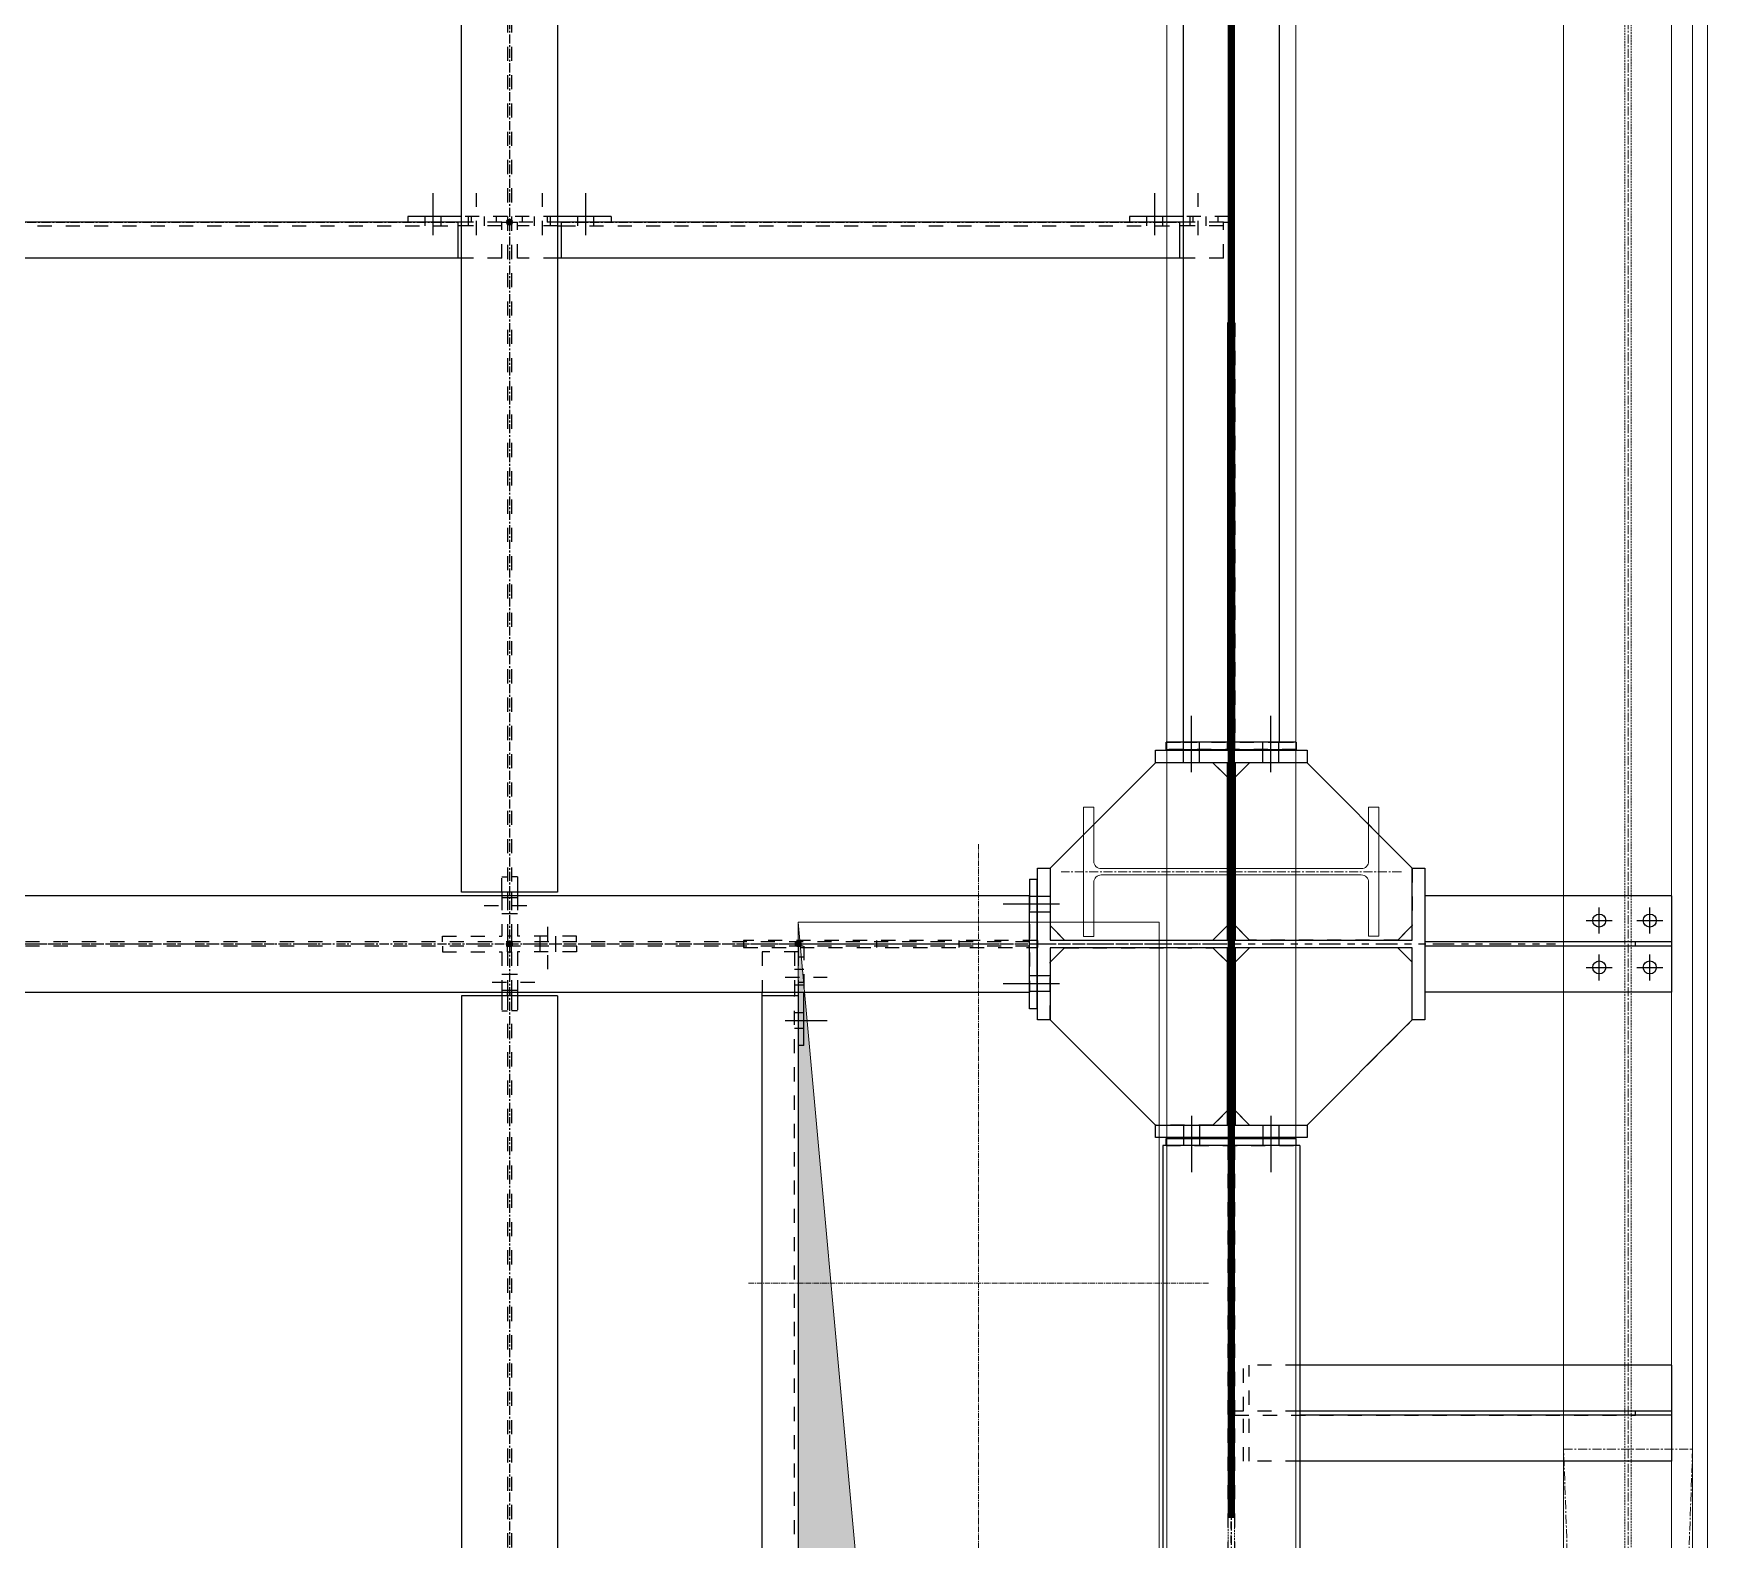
# Model space of a CAD drawing. Header units: inches. Extents: x 209270 to 234360, y -180214 to -150194.
# Drawn here: x 226852 to 229172, y -159189 to -157102 of the extents above; entities that cross this region are included whole.
import ezdxf

# ---------------------------------------------------------------- set-up
doc = ezdxf.new("R2010")
doc.units = ezdxf.units.IN
doc.header["$LTSCALE"] = 10
doc.header["$MEASUREMENT"] = 0
for name, pattern in [('CENTER', [2, 1.25, -0.25, 0.25, -0.25]), ('CENTER2', [1.125, 0.75, -0.125, 0.125, -0.125]), ('DXK_LINE_DOT2', [3.9198, 1.9599, -1.9599]), ('DXK_LINE_DOT5', [7.8785, 2.979, -0.9799, 0.9799, -0.9799, 0.9799, -0.9799]), ('HIDDEN', [0.375, 0.25, -0.125])]:
    doc.linetypes.add(name, pattern=pattern)
doc.layers.get('0').update_dxf_attribs({"color": 1})
for name, color, linetype in [('$AUDIT_BAD_LAYER1', 1, 'Continuous'), ('_STR_0', 5, 'Continuous'), ('_STR_1', 5, 'Continuous'), ('_STR_2', 5, 'Continuous'), ('_STR_4', 5, 'Continuous')]:
    doc.layers.add(name, color=color, linetype=linetype)
for name, color, linetype, lineweight in [('CEN', 1, 'CENTER', 9), ('CENETR LINE', 1, 'CENTER2', 9), ('CIVIL', 1, 'Continuous', 9), ('DIM', 1, 'Continuous', 13), ('DIM.', 1, 'Continuous', 13), ('handrail', 1, 'FENCELINE1', 9), ('HIDDEN', 1, 'HIDDEN', 9), ('MAIN OBJECT', 1, 'Continuous', 18), ('Sheeting', 1, 'Continuous', 0)]:
    doc.layers.add(name, color=color, linetype=linetype, lineweight=lineweight)
doc.linetypes.add('FENCELINE1', pattern='A,0.25,-0.1,[133,arial.ttf,S=0.1,R=0,X=-0.1,Y=0],-0.1,1', length=1.45)

# ---------------------------------------------------------------- blocks, each defined once
blk = doc.blocks.new('A$C9du6586tt')
at = {"layer": 'CEN'}
for p, q in [((89.4, 2500), (-89.4, -2500)), ((89.4, -2500), (-89.4, 2500))]:
    blk.add_line(p, q, dxfattribs=at)
blk.add_lwpolyline([(89.4, 2500), (89.4, -2500), (-89.4, -2500), (-89.4, 2500)], close=True, dxfattribs=at)
blk = doc.blocks.new('A$Cac50f627')
at = {"layer": 'MAIN OBJECT'}
h = blk.add_hatch(color=6, dxfattribs=at)
h.dxf.hatch_style = 1
h.paths.add_polyline_path([(250, -600), (-250, -600), (-250, 400), (-165.5, -529.8)])
at = {"layer": 'CENETR LINE'}
for p, q in [((0, 508.2), (0, -708.2)), ((318.7, -100), (-318.7, -100))]:
    blk.add_line(p, q, dxfattribs=at)
at = {"layer": 'CIVIL'}
blk.add_lwpolyline([(250, -600), (250, 400), (-250, 400), (-250, -600)], close=True, dxfattribs=at)
blk.add_lwpolyline([(250, -600), (-165.5, -529.8), (-250, 400)], dxfattribs=at)
blk = doc.blocks.new('A$C426f7GU6TT')
at = {"layer": 'CEN'}
for p, q in [((0, 235.7), (0, -235.7)), ((-235.7, 0), (235.7, 0))]:
    blk.add_line(p, q, dxfattribs=at)
blk.add_circle((0, 0), 5, dxfattribs=at)
at = {"layer": 'MAIN OBJECT'}
blk.add_lwpolyline([(4.4, -180.2, 0.414214), (14.6, -190.4), (89.4, -190.4), (89.4, -204.7), (-89.4, -204.7), (-89.4, -190.4), (-14.6, -190.4, 0.414214), (-4.4, -180.2), (-4.4, 180.2, 0.414214), (-14.6, 190.4), (-89.4, 190.4), (-89.4, 204.7), (89.4, 204.7), (89.4, 190.4), (14.6, 190.4, 0.414214), (4.4, 180.2), (4.4, -180.2)], format="xyb", dxfattribs=at)
blk = doc.blocks.new('GridLine-116860372-116904 - 114867')
at = {"layer": '_STR_2', "linetype": 'DXK_LINE_DOT5'}
blk.add_line((228511.9, -165456.7), (228511.9, -153291), dxfattribs=at)
blk = doc.blocks.new('GridLine-116860372-116906 - 114867')
at = {"layer": '_STR_2', "linetype": 'DXK_LINE_DOT5'}
blk.add_line((211379.7, -158363.7), (228961.1, -158363.7), dxfattribs=at)
blk = doc.blocks.new('Part-116860372-114961 - 114867')
at = {"layer": '_STR_2', "linetype": 'Continuous'}
for p, q in [((228406.9, -158095.3), (228616.9, -158095.3)), ((228406.9, -158112.7), (228406.9, -158095.3)), ((228616.9, -158095.3), (228616.9, -158112.7)), ((228506.5, -158112.7), (228406.9, -158112.7)), ((228506.5, -158358.3), (228506.5, -158112.7)), ((228616.9, -158112.7), (228517.3, -158112.7)), ((228517.3, -158112.7), (228517.3, -158358.3)), ((228517.3, -158358.3), (228506.5, -158358.3))]:
    blk.add_line(p, q, dxfattribs=at)
blk = doc.blocks.new('Part-116860372-114980 - 114867')
at = {"layer": '_STR_4', "linetype": 'Continuous'}
for points in [[(225511.9, -158367.7, -1), (225511.9, -158359.7, -1)], [(228511.9, -158367.7, -1), (228511.9, -158359.7, -1)]]:
    blk.add_hatch(color=256, dxfattribs=at).paths.add_polyline_path(points)
at = {"layer": '_STR_1', "linetype": 'DXK_LINE_DOT2'}
for p, q in [((228232.5, -158360.8), (225791.2, -158360.8)), ((228232.5, -158366.5), (225791.2, -158366.5))]:
    blk.add_line(p, q, dxfattribs=at)
at = {"layer": '_STR_2', "linetype": 'Continuous'}
for p, q in [((225791.2, -158297.1), (225791.2, -158430.3)), ((228232.5, -158297.1), (225791.2, -158297.1)), ((228232.5, -158430.3), (228232.5, -158297.1)), ((225791.2, -158430.3), (228232.5, -158430.3))]:
    blk.add_line(p, q, dxfattribs=at)
at = {"layer": '_STR_4', "linetype": 'CENTER'}
blk.add_line((225511.9, -158363.7), (228511.9, -158363.7), dxfattribs=at)
at = {"layer": '_STR_4', "linetype": 'Continuous'}
for centre in [(225511.9, -158363.7), (228511.9, -158363.7)]:
    blk.add_circle(centre, 4, dxfattribs=at)
blk = doc.blocks.new('Part-116860372-114979 - 114867')
at = {"layer": '_STR_4', "linetype": 'Continuous'}
blk.add_hatch(color=256, dxfattribs=at).paths.add_polyline_path([(228511.9, -158367.7, -1), (228511.9, -158359.7, -1)])
at = {"layer": '_STR_1', "linetype": 'DXK_LINE_DOT2'}
for p, q in [((228509, -155380.1), (228509, -158084.3)), ((228514.7, -155380.1), (228514.7, -158084.3)), ((228445.3, -158084.3), (228578.5, -158084.3))]:
    blk.add_line(p, q, dxfattribs=at)
at = {"layer": '_STR_2', "linetype": 'Continuous'}
for p, q in [((228445.3, -155380.1), (228445.3, -158084.3)), ((228578.5, -155380.1), (228578.5, -158084.3))]:
    blk.add_line(p, q, dxfattribs=at)
at = {"layer": '_STR_4', "linetype": 'CENTER'}
blk.add_line((228511.9, -155363.7), (228511.9, -158363.7), dxfattribs=at)
at = {"layer": '_STR_4', "linetype": 'Continuous'}
blk.add_circle((228511.9, -158363.7), 4, dxfattribs=at)
blk = doc.blocks.new('Part-116860372-114978 - 114867')
at = {"layer": '_STR_4', "linetype": 'Continuous'}
blk.add_hatch(color=256, dxfattribs=at).paths.add_polyline_path([(227511.9, -158367.7, -1), (227511.9, -158359.7, -1)])
at = {"layer": '_STR_1', "linetype": 'DXK_LINE_DOT2'}
for p, q in [((227509, -155435.3), (227509, -158292.1)), ((227514.7, -155435.3), (227514.7, -158292.1)), ((227509, -158297.1), (227509, -158352.8)), ((227514.7, -158297.1), (227514.7, -158352.8)), ((227514.7, -158352.8), (227509, -158352.8))]:
    blk.add_line(p, q, dxfattribs=at)
at = {"layer": '_STR_2', "linetype": 'Continuous'}
for p, q in [((227445.3, -158292.1), (227445.3, -155435.3)), ((227578.5, -155435.3), (227578.5, -158292.1)), ((227578.5, -158292.1), (227445.3, -158292.1)), ((227509, -158292.1), (227509, -158297.1)), ((227514.7, -158292.1), (227514.7, -158297.1))]:
    blk.add_line(p, q, dxfattribs=at)
at = {"layer": '_STR_4', "linetype": 'CENTER'}
blk.add_line((227511.9, -155363.7), (227511.9, -158363.7), dxfattribs=at)
at = {"layer": '_STR_4', "linetype": 'Continuous'}
blk.add_circle((227511.9, -158363.7), 4, dxfattribs=at)
blk = doc.blocks.new('Part-116860372-115056 - 114867')
at = {"layer": '_STR_4', "linetype": 'Continuous'}
for points in [[(226511.9, -157367.7, -1), (226511.9, -157359.7, -1)], [(227511.9, -157367.7, -1), (227511.9, -157359.7, -1)]]:
    blk.add_hatch(color=256, dxfattribs=at).paths.add_polyline_path(points)
at = {"layer": '_STR_1', "linetype": 'DXK_LINE_DOT2'}
for p, q in [((226522.7, -157413.7), (226522.7, -157363.7)), ((226583.5, -157363.7), (226522.7, -157363.7)), ((226578.5, -157368.7), (226522.7, -157368.7)), ((226583.5, -157368.7), (227440.3, -157368.7)), ((227501, -157363.7), (227440.3, -157363.7)), ((227501, -157368.7), (227445.3, -157368.7)), ((227501, -157413.7), (227501, -157363.7)), ((226578.5, -157413.7), (226522.7, -157413.7)), ((227501, -157413.7), (227445.3, -157413.7))]:
    blk.add_line(p, q, dxfattribs=at)
at = {"layer": '_STR_2', "linetype": 'Continuous'}
for p, q in [((226578.5, -157368.7), (226583.5, -157368.7)), ((227440.3, -157363.7), (226583.5, -157363.7)), ((226583.5, -157363.7), (226583.5, -157413.7)), ((227440.3, -157363.7), (227440.3, -157413.7)), ((227445.3, -157368.7), (227440.3, -157368.7)), ((227445.3, -157413.7), (226578.5, -157413.7))]:
    blk.add_line(p, q, dxfattribs=at)
at = {"layer": '_STR_4', "linetype": 'CENTER'}
for p, q in [((226511.9, -157363.7), (226522.7, -157363.7)), ((226583.5, -157363.7), (227440.3, -157363.7)), ((227501, -157363.7), (227511.9, -157363.7))]:
    blk.add_line(p, q, dxfattribs=at)
at = {"layer": '_STR_4', "linetype": 'Continuous'}
for centre in [(226511.9, -157363.7), (227511.9, -157363.7)]:
    blk.add_circle(centre, 4, dxfattribs=at)
blk = doc.blocks.new('Part-116860372-114959 - 114867')
at = {"layer": '_STR_4', "linetype": 'Continuous'}
blk.add_hatch(color=256, dxfattribs=at).paths.add_polyline_path([(228511.9, -158367.7, -1), (228511.9, -158359.7, -1)])
at = {"layer": '_STR_2', "linetype": 'Continuous'}
for p, q in [((228243.5, -158468.7), (228243.5, -158258.7)), ((228243.5, -158258.7), (228260.9, -158258.7)), ((228260.9, -158258.7), (228260.9, -158358.3)), ((228762.8, -158258.7), (228780.2, -158258.7)), ((228762.8, -158358.3), (228762.8, -158258.7)), ((228780.2, -158258.7), (228780.2, -158468.7)), ((228260.9, -158358.3), (228762.8, -158358.3)), ((228762.8, -158369.1), (228260.9, -158369.1)), ((228260.9, -158369.1), (228260.9, -158468.7)), ((228762.8, -158468.7), (228762.8, -158369.1)), ((228260.9, -158468.7), (228243.5, -158468.7)), ((228780.2, -158468.7), (228762.8, -158468.7))]:
    blk.add_line(p, q, dxfattribs=at)
at = {"layer": '_STR_4', "linetype": 'CENTER'}
blk.add_line((228511.9, -158363.7), (228511.9, -158363.7), dxfattribs=at)
at = {"layer": '_STR_4', "linetype": 'Continuous'}
blk.add_circle((228511.9, -158363.7), 4, dxfattribs=at)
blk = doc.blocks.new('Part-116860372-114960 - 114867')
at = {"layer": '_STR_2', "linetype": 'Continuous'}
for p, q in [((228506.5, -158614.6), (228506.5, -158369.1)), ((228506.5, -158369.1), (228517.3, -158369.1)), ((228517.3, -158369.1), (228517.3, -158614.6)), ((228406.9, -158632), (228406.9, -158614.6)), ((228406.9, -158614.6), (228506.5, -158614.6)), ((228517.3, -158614.6), (228616.9, -158614.6)), ((228616.9, -158614.6), (228616.9, -158632)), ((228616.9, -158632), (228406.9, -158632))]:
    blk.add_line(p, q, dxfattribs=at)
blk = doc.blocks.new('Part-116860372-115358 - 114867')
at = {"layer": '_STR_1', "linetype": 'DXK_LINE_DOT2'}
for p, q in [((227419, -158366.5), (227419, -158374.5)), ((227419, -158374.5), (227501, -158374.5)), ((227501, -158374.5), (227501, -158430.3)), ((227509, -158374.5), (227509, -158366.5)), ((227509, -158435.3), (227509, -158430.3)), ((227501, -158435.3), (227501, -158456.5)), ((227501, -158456.5), (227509, -158456.5))]:
    blk.add_line(p, q, dxfattribs=at)
at = {"layer": '_STR_2', "linetype": 'Continuous'}
blk.add_line((227501, -158430.3), (227501, -158435.3), dxfattribs=at)
blk = doc.blocks.new('Part-116860372-115362 - 114867')
at = {"layer": '_STR_1', "linetype": 'DXK_LINE_DOT2'}
for p, q in [((227522.7, -158270.8), (227514.7, -158270.8)), ((227522.7, -158270.8), (227522.7, -158292.1)), ((227514.7, -158292.1), (227514.7, -158297.1)), ((227522.7, -158297.1), (227522.7, -158352.8)), ((227514.7, -158352.8), (227514.7, -158360.8)), ((227604.7, -158352.8), (227522.7, -158352.8)), ((227604.7, -158360.8), (227604.7, -158352.8))]:
    blk.add_line(p, q, dxfattribs=at)
at = {"layer": '_STR_2', "linetype": 'Continuous'}
blk.add_line((227522.7, -158292.1), (227522.7, -158297.1), dxfattribs=at)
blk = doc.blocks.new('Bolt-116860372-115382 - 114867')
at = {"layer": '_STR_1', "linetype": 'DXK_LINE_DOT2'}
for p, q in [((227553.7, -158352.8), (227553.7, -158360.8)), ((227553.7, -158360.8), (227553.7, -158366.5)), ((227564.7, -158339.8), (227564.7, -158407.8)), ((227575.7, -158352.8), (227575.7, -158360.8)), ((227575.7, -158360.8), (227575.7, -158366.5)), ((227553.7, -158366.5), (227553.7, -158374.5)), ((227575.7, -158366.5), (227575.7, -158374.5))]:
    blk.add_line(p, q, dxfattribs=at)
blk = doc.blocks.new('Part-116860372-149954 - 114867')
at = {"layer": '_STR_1', "linetype": 'DXK_LINE_DOT2'}
for p, q in [((228486.5, -158112.7), (228406.9, -158112.7)), ((228506.5, -158338.3), (228506.5, -158132.7)), ((228260.9, -158258.7), (228260.9, -158338.3)), ((228280.9, -158358.3), (228486.5, -158358.3))]:
    blk.add_line(p, q, dxfattribs=at)
at = {"layer": '_STR_2', "linetype": 'Continuous'}
for p, q in [((228406.9, -158112.7), (228260.9, -158258.7)), ((228506.5, -158132.7), (228486.5, -158112.7)), ((228260.9, -158338.3), (228280.9, -158358.3)), ((228486.5, -158358.3), (228506.5, -158338.3))]:
    blk.add_line(p, q, dxfattribs=at)
blk = doc.blocks.new('Part-116860372-115001 - 114867')
at = {"layer": '_STR_4', "linetype": 'Continuous'}
for points in [[(227511.9, -158367.7, -1), (227511.9, -158359.7, -1)], [(227511.9, -160377.7, -1), (227511.9, -160369.7, -1)]]:
    blk.add_hatch(color=256, dxfattribs=at).paths.add_polyline_path(points)
at = {"layer": '_STR_1', "linetype": 'DXK_LINE_DOT2'}
for p, q in [((227509, -158374.5), (227509, -158430.3)), ((227509, -158374.5), (227514.7, -158374.5)), ((227514.7, -158374.5), (227514.7, -158430.3)), ((227509, -158435.3), (227509, -160362.3)), ((227514.7, -158435.3), (227514.7, -160362.3)), ((227445.3, -160362.3), (227445.3, -160278.7)), ((227539.8, -160285.8), (227445.3, -160285.8)), ((227578.5, -160290.8), (227578.5, -160362.3)), ((227578.5, -160362.3), (227445.3, -160362.3))]:
    blk.add_line(p, q, dxfattribs=at)
at = {"layer": '_STR_2', "linetype": 'Continuous'}
for p, q in [((227509, -158430.3), (227509, -158435.3)), ((227514.7, -158430.3), (227514.7, -158435.3)), ((227445.3, -158435.3), (227445.3, -160278.7)), ((227578.5, -158435.3), (227445.3, -158435.3)), ((227578.5, -158435.3), (227578.5, -160290.8)), ((227578.5, -160285.8), (227539.8, -160285.8))]:
    blk.add_line(p, q, dxfattribs=at)
at = {"layer": '_STR_4', "linetype": 'CENTER'}
blk.add_line((227511.9, -158363.7), (227511.9, -160373.7), dxfattribs=at)
at = {"layer": '_STR_4', "linetype": 'Continuous'}
for centre in [(227511.9, -158363.7), (227511.9, -160373.7)]:
    blk.add_circle(centre, 4, dxfattribs=at)
blk = doc.blocks.new('Part-116860372-115005 - 114867')
at = {"layer": '_STR_4', "linetype": 'Continuous'}
blk.add_hatch(color=256, dxfattribs=at).paths.add_polyline_path([(228511.9, -158367.7, -1), (228511.9, -158359.7, -1)])
at = {"layer": '_STR_1', "linetype": 'DXK_LINE_DOT2'}
for p, q in [((228507.2, -158643), (228507.2, -165057.7)), ((228516.6, -158643), (228516.6, -165057.7))]:
    blk.add_line(p, q, dxfattribs=at)
at = {"layer": '_STR_2', "linetype": 'Continuous'}
for p, q in [((228606.9, -158643), (228416.9, -158643)), ((228416.9, -158643), (228416.9, -160278.7)), ((228606.9, -158643), (228606.9, -160278.6))]:
    blk.add_line(p, q, dxfattribs=at)
at = {"layer": '_STR_4', "linetype": 'CENTER'}
blk.add_line((228511.9, -158363.7), (228511.9, -165363.7), dxfattribs=at)
at = {"layer": '_STR_4', "linetype": 'Continuous'}
blk.add_circle((228511.9, -158363.7), 4, dxfattribs=at)
blk = doc.blocks.new('Bolt-116860372-115400 - 114867')
at = {"layer": '_STR_2', "linetype": 'Continuous'}
for p, q in [((228456.9, -158125.7), (228456.9, -158047.7)), ((228456.9, -158125.7), (228456.9, -158047.7)), ((228456.9, -158125.7), (228456.9, -158047.7)), ((228456.9, -158125.7), (228456.9, -158047.7)), ((228456.9, -158125.7), (228456.9, -158047.7)), ((228456.9, -158125.7), (228456.9, -158047.7)), ((228456.9, -158125.7), (228456.9, -158047.7)), ((228456.9, -158125.7), (228456.9, -158047.7)), ((228456.9, -158125.7), (228456.9, -158047.7)), ((228566.9, -158125.7), (228566.9, -158047.7)), ((228566.9, -158125.7), (228566.9, -158047.7)), ((228566.9, -158125.7), (228566.9, -158047.7)), ((228566.9, -158125.7), (228566.9, -158047.7)), ((228566.9, -158125.7), (228566.9, -158047.7)), ((228566.9, -158125.7), (228566.9, -158047.7)), ((228566.9, -158125.7), (228566.9, -158047.7)), ((228566.9, -158125.7), (228566.9, -158047.7)), ((228566.9, -158125.7), (228566.9, -158047.7)), ((228445.9, -158094.3), (228445.9, -158084.3)), ((228445.9, -158094.3), (228445.9, -158084.3)), ((228445.9, -158094.3), (228445.9, -158084.3)), ((228445.9, -158094.3), (228445.9, -158084.3)), ((228445.9, -158094.3), (228445.9, -158084.3)), ((228445.9, -158094.3), (228445.9, -158084.3)), ((228445.9, -158094.3), (228445.9, -158084.3)), ((228445.9, -158094.3), (228445.9, -158084.3)), ((228445.9, -158094.3), (228445.9, -158084.3)), ((228445.9, -158112.7), (228445.9, -158095.3)), ((228445.9, -158112.7), (228445.9, -158095.3)), ((228445.9, -158112.7), (228445.9, -158095.3)), ((228445.9, -158112.7), (228445.9, -158095.3)), ((228445.9, -158112.7), (228445.9, -158095.3)), ((228445.9, -158112.7), (228445.9, -158095.3)), ((228445.9, -158112.7), (228445.9, -158095.3)), ((228445.9, -158112.7), (228445.9, -158095.3)), ((228445.9, -158112.7), (228445.9, -158095.3)), ((228467.9, -158094.3), (228467.9, -158084.3)), ((228467.9, -158094.3), (228467.9, -158084.3)), ((228467.9, -158094.3), (228467.9, -158084.3)), ((228467.9, -158094.3), (228467.9, -158084.3)), ((228467.9, -158094.3), (228467.9, -158084.3)), ((228467.9, -158094.3), (228467.9, -158084.3)), ((228467.9, -158094.3), (228467.9, -158084.3)), ((228467.9, -158094.3), (228467.9, -158084.3)), ((228467.9, -158094.3), (228467.9, -158084.3)), ((228467.9, -158112.7), (228467.9, -158095.3)), ((228467.9, -158112.7), (228467.9, -158095.3)), ((228467.9, -158112.7), (228467.9, -158095.3)), ((228467.9, -158112.7), (228467.9, -158095.3)), ((228467.9, -158112.7), (228467.9, -158095.3)), ((228467.9, -158112.7), (228467.9, -158095.3)), ((228467.9, -158112.7), (228467.9, -158095.3)), ((228467.9, -158112.7), (228467.9, -158095.3)), ((228467.9, -158112.7), (228467.9, -158095.3)), ((228555.9, -158094.3), (228555.9, -158084.3)), ((228555.9, -158094.3), (228555.9, -158084.3)), ((228555.9, -158094.3), (228555.9, -158084.3)), ((228555.9, -158094.3), (228555.9, -158084.3)), ((228555.9, -158094.3), (228555.9, -158084.3)), ((228555.9, -158094.3), (228555.9, -158084.3)), ((228555.9, -158094.3), (228555.9, -158084.3)), ((228555.9, -158094.3), (228555.9, -158084.3)), ((228555.9, -158094.3), (228555.9, -158084.3)), ((228555.9, -158112.7), (228555.9, -158095.3)), ((228555.9, -158112.7), (228555.9, -158095.3)), ((228555.9, -158112.7), (228555.9, -158095.3)), ((228555.9, -158112.7), (228555.9, -158095.3)), ((228555.9, -158112.7), (228555.9, -158095.3)), ((228555.9, -158112.7), (228555.9, -158095.3)), ((228555.9, -158112.7), (228555.9, -158095.3)), ((228555.9, -158112.7), (228555.9, -158095.3)), ((228555.9, -158112.7), (228555.9, -158095.3)), ((228577.9, -158094.3), (228577.9, -158084.3)), ((228577.9, -158094.3), (228577.9, -158084.3)), ((228577.9, -158094.3), (228577.9, -158084.3)), ((228577.9, -158094.3), (228577.9, -158084.3)), ((228577.9, -158094.3), (228577.9, -158084.3)), ((228577.9, -158094.3), (228577.9, -158084.3)), ((228577.9, -158094.3), (228577.9, -158084.3)), ((228577.9, -158094.3), (228577.9, -158084.3)), ((228577.9, -158094.3), (228577.9, -158084.3)), ((228577.9, -158112.7), (228577.9, -158095.3)), ((228577.9, -158112.7), (228577.9, -158095.3)), ((228577.9, -158112.7), (228577.9, -158095.3)), ((228577.9, -158112.7), (228577.9, -158095.3)), ((228577.9, -158112.7), (228577.9, -158095.3)), ((228577.9, -158112.7), (228577.9, -158095.3)), ((228577.9, -158112.7), (228577.9, -158095.3)), ((228577.9, -158112.7), (228577.9, -158095.3)), ((228577.9, -158112.7), (228577.9, -158095.3))]:
    blk.add_line(p, q, dxfattribs=at)
blk = doc.blocks.new('Part-116860372-150318 - 114867')
at = {"layer": '_STR_1', "linetype": 'DXK_LINE_DOT2'}
blk.add_line((228780.2, -158297.1), (228780.2, -158430.3), dxfattribs=at)
at = {"layer": '_STR_2', "linetype": 'Continuous'}
for p, q in [((229121.9, -158297.1), (228780.2, -158297.1)), ((229121.9, -158297.1), (229121.9, -158430.3)), ((229121.9, -158360.8), (228780.2, -158360.8)), ((229071.9, -158366.5), (229071.9, -158360.8)), ((229121.9, -158366.5), (228780.2, -158366.5)), ((229121.9, -158430.3), (228780.2, -158430.3))]:
    blk.add_line(p, q, dxfattribs=at)
blk = doc.blocks.new('Part-116860372-115057 - 114867')
at = {"layer": '_STR_4', "linetype": 'Continuous'}
for points in [[(227511.9, -157367.7, -1), (227511.9, -157359.7, -1)], [(228511.9, -157367.7, -1), (228511.9, -157359.7, -1)]]:
    blk.add_hatch(color=256, dxfattribs=at).paths.add_polyline_path(points)
at = {"layer": '_STR_1', "linetype": 'DXK_LINE_DOT2'}
for p, q in [((227522.7, -157413.7), (227522.7, -157363.7)), ((227583.5, -157363.7), (227522.7, -157363.7)), ((227578.5, -157368.7), (227522.7, -157368.7)), ((227583.5, -157368.7), (228440.3, -157368.7)), ((228501, -157363.7), (228440.3, -157363.7)), ((228501, -157368.7), (228445.3, -157368.7)), ((228501, -157413.7), (228501, -157363.7)), ((227578.5, -157413.7), (227522.7, -157413.7)), ((228501, -157413.7), (228445.3, -157413.7))]:
    blk.add_line(p, q, dxfattribs=at)
at = {"layer": '_STR_2', "linetype": 'Continuous'}
for p, q in [((227578.5, -157368.7), (227583.5, -157368.7)), ((228440.3, -157363.7), (227583.5, -157363.7)), ((227583.5, -157363.7), (227583.5, -157413.7)), ((228440.3, -157363.7), (228440.3, -157413.7)), ((228445.3, -157368.7), (228440.3, -157368.7)), ((228445.3, -157413.7), (227578.5, -157413.7))]:
    blk.add_line(p, q, dxfattribs=at)
at = {"layer": '_STR_4', "linetype": 'CENTER'}
for p, q in [((227511.9, -157363.7), (227522.7, -157363.7)), ((227583.5, -157363.7), (228440.3, -157363.7)), ((228501, -157363.7), (228511.9, -157363.7))]:
    blk.add_line(p, q, dxfattribs=at)
at = {"layer": '_STR_4', "linetype": 'Continuous'}
for centre in [(227511.9, -157363.7), (228511.9, -157363.7)]:
    blk.add_circle(centre, 4, dxfattribs=at)
blk = doc.blocks.new('Bolt-116860372-115734 - 114867')
at = {"layer": '_STR_1', "linetype": 'DXK_LINE_DOT2'}
for p, q in [((227466, -157381.7), (227466, -157323.7)), ((227455, -157363.7), (227455, -157355.7)), ((227477, -157363.7), (227477, -157355.7)), ((227455, -157368.7), (227455, -157363.7)), ((227477, -157368.7), (227477, -157363.7))]:
    blk.add_line(p, q, dxfattribs=at)
at = {"layer": '_STR_2', "linetype": 'Continuous'}
for p, q in [((227406, -157381.7), (227406, -157323.7)), ((227395, -157363.7), (227395, -157355.7)), ((227417, -157363.7), (227417, -157355.7)), ((227395, -157368.7), (227395, -157363.7)), ((227417, -157368.7), (227417, -157363.7))]:
    blk.add_line(p, q, dxfattribs=at)
blk = doc.blocks.new('Bolt-116860372-115732 - 114867')
at = {"layer": '_STR_1', "linetype": 'DXK_LINE_DOT2'}
for p, q in [((228466, -157381.7), (228466, -157323.7)), ((228455, -157363.7), (228455, -157355.7)), ((228477, -157363.7), (228477, -157355.7)), ((228455, -157368.7), (228455, -157363.7)), ((228477, -157368.7), (228477, -157363.7))]:
    blk.add_line(p, q, dxfattribs=at)
at = {"layer": '_STR_2', "linetype": 'Continuous'}
for p, q in [((228406, -157381.7), (228406, -157323.7)), ((228395, -157363.7), (228395, -157355.7)), ((228417, -157363.7), (228417, -157355.7)), ((228395, -157368.7), (228395, -157363.7)), ((228417, -157368.7), (228417, -157363.7))]:
    blk.add_line(p, q, dxfattribs=at)
blk = doc.blocks.new('Bolt-116860372-116625 - 114867')
at = {"layer": '_STR_2', "linetype": 'Continuous'}
for p, q in [((228273.9, -158308.7), (228195.9, -158308.7)), ((228273.9, -158308.7), (228195.9, -158308.7)), ((228242.5, -158297.7), (228232.5, -158297.7)), ((228242.5, -158297.7), (228232.5, -158297.7)), ((228260.9, -158297.7), (228243.5, -158297.7)), ((228260.9, -158297.7), (228243.5, -158297.7)), ((228242.5, -158319.7), (228232.5, -158319.7)), ((228242.5, -158319.7), (228232.5, -158319.7)), ((228260.9, -158319.7), (228243.5, -158319.7)), ((228260.9, -158319.7), (228243.5, -158319.7)), ((228273.9, -158418.7), (228195.9, -158418.7)), ((228273.9, -158418.7), (228195.9, -158418.7)), ((228242.5, -158407.7), (228232.5, -158407.7)), ((228242.5, -158407.7), (228232.5, -158407.7)), ((228242.5, -158429.7), (228232.5, -158429.7)), ((228242.5, -158429.7), (228232.5, -158429.7)), ((228260.9, -158407.7), (228243.5, -158407.7)), ((228260.9, -158407.7), (228243.5, -158407.7)), ((228260.9, -158429.7), (228243.5, -158429.7)), ((228260.9, -158429.7), (228243.5, -158429.7))]:
    blk.add_line(p, q, dxfattribs=at)
blk = doc.blocks.new('Part-116860372-115357 - 114867')
at = {"layer": '_STR_1', "linetype": 'DXK_LINE_DOT2'}
for p, q in [((227514.7, -158374.5), (227514.7, -158366.5)), ((227604.7, -158374.5), (227522.7, -158374.5)), ((227522.7, -158374.5), (227522.7, -158430.3)), ((227604.7, -158366.5), (227604.7, -158374.5)), ((227514.7, -158435.3), (227514.7, -158430.3)), ((227522.7, -158435.3), (227522.7, -158456.5)), ((227522.7, -158456.5), (227514.7, -158456.5))]:
    blk.add_line(p, q, dxfattribs=at)
at = {"layer": '_STR_2', "linetype": 'Continuous'}
blk.add_line((227522.7, -158430.3), (227522.7, -158435.3), dxfattribs=at)
blk = doc.blocks.new('Bolt-116860372-115359 - 114867')
at = {"layer": '_STR_1', "linetype": 'DXK_LINE_DOT2'}
for p, q in [((227501, -158405.5), (227509, -158405.5)), ((227509, -158405.5), (227514.7, -158405.5)), ((227514.7, -158405.5), (227522.7, -158405.5)), ((227488, -158416.5), (227556, -158416.5)), ((227501, -158427.5), (227509, -158427.5)), ((227509, -158427.5), (227514.7, -158427.5)), ((227514.7, -158427.5), (227522.7, -158427.5))]:
    blk.add_line(p, q, dxfattribs=at)
blk = doc.blocks.new('Part-116860372-115361 - 114867')
at = {"layer": '_STR_1', "linetype": 'DXK_LINE_DOT2'}
for p, q in [((227501, -158292.1), (227501, -158270.8)), ((227501, -158270.8), (227509, -158270.8)), ((227501, -158297.1), (227501, -158352.8)), ((227509, -158292.1), (227509, -158297.1)), ((227419, -158360.8), (227419, -158352.8)), ((227419, -158352.8), (227501, -158352.8)), ((227509, -158352.8), (227509, -158360.8))]:
    blk.add_line(p, q, dxfattribs=at)
at = {"layer": '_STR_2', "linetype": 'Continuous'}
blk.add_line((227501, -158292.1), (227501, -158297.1), dxfattribs=at)
blk = doc.blocks.new('Bolt-116860372-115363 - 114867')
at = {"layer": '_STR_1', "linetype": 'DXK_LINE_DOT2'}
for p, q in [((227535.7, -158310.8), (227467.7, -158310.8)), ((227509, -158299.8), (227501, -158299.8)), ((227514.7, -158299.8), (227509, -158299.8)), ((227522.7, -158299.8), (227514.7, -158299.8)), ((227509, -158321.8), (227501, -158321.8)), ((227514.7, -158321.8), (227509, -158321.8)), ((227522.7, -158321.8), (227514.7, -158321.8))]:
    blk.add_line(p, q, dxfattribs=at)
blk = doc.blocks.new('Part-116860372-149996 - 114867')
at = {"layer": '_STR_4', "linetype": 'Continuous'}
for points in [[(227911.9, -158367.7, -1), (227911.9, -158359.7, -1)], [(227911.9, -159467.7, -1), (227911.9, -159459.7, -1)]]:
    blk.add_hatch(color=256, dxfattribs=at).paths.add_polyline_path(points)
at = {"layer": '_STR_1', "linetype": 'DXK_LINE_DOT2'}
for p, q in [((227911.9, -158374.5), (227861.9, -158374.5)), ((227861.9, -158374.5), (227861.9, -158430.3)), ((227906.9, -158374.5), (227906.9, -158430.3)), ((227911.9, -158374.5), (227911.9, -158504.5)), ((227906.9, -159455.7), (227906.9, -158435.3))]:
    blk.add_line(p, q, dxfattribs=at)
at = {"layer": '_STR_2', "linetype": 'Continuous'}
for p, q in [((227861.9, -159455.7), (227861.9, -158430.3)), ((227906.9, -158430.3), (227906.9, -158435.3)), ((227911.9, -158435.3), (227861.9, -158435.3)), ((227911.9, -158435.3), (227911.9, -159455.7)), ((227911.9, -159455.7), (227861.9, -159455.7))]:
    blk.add_line(p, q, dxfattribs=at)
at = {"layer": '_STR_4', "linetype": 'CENTER'}
for p, q in [((227911.9, -158363.7), (227911.9, -158374.5)), ((227911.9, -158504.5), (227911.9, -159463.7))]:
    blk.add_line(p, q, dxfattribs=at)
at = {"layer": '_STR_4', "linetype": 'Continuous'}
for centre in [(227911.9, -158363.7), (227911.9, -159463.7)]:
    blk.add_circle(centre, 4, dxfattribs=at)
blk = doc.blocks.new('Part-116860372-115394 - 114867')
at = {"layer": '_STR_1', "linetype": 'DXK_LINE_DOT2'}
blk.add_line((228421.9, -158643), (228601.9, -158643), dxfattribs=at)
at = {"layer": '_STR_2', "linetype": 'Continuous'}
for p, q in [((228421.9, -158643), (228421.9, -158633)), ((228421.9, -158633), (228601.9, -158633)), ((228601.9, -158643), (228601.9, -158633))]:
    blk.add_line(p, q, dxfattribs=at)
blk = doc.blocks.new('Bolt-116860372-115395 - 114867')
at = {"layer": '_STR_2', "linetype": 'Continuous'}
for p, q in [((228445.9, -158614.6), (228445.9, -158632)), ((228445.9, -158614.6), (228445.9, -158632)), ((228445.9, -158614.6), (228445.9, -158632)), ((228445.9, -158614.6), (228445.9, -158632)), ((228445.9, -158614.6), (228445.9, -158632)), ((228445.9, -158614.6), (228445.9, -158632)), ((228456.9, -158601.6), (228456.9, -158679.6)), ((228456.9, -158601.6), (228456.9, -158679.6)), ((228456.9, -158601.6), (228456.9, -158679.6)), ((228456.9, -158601.6), (228456.9, -158679.6)), ((228456.9, -158601.6), (228456.9, -158679.6)), ((228456.9, -158601.6), (228456.9, -158679.6)), ((228467.9, -158614.6), (228467.9, -158632)), ((228467.9, -158614.6), (228467.9, -158632)), ((228467.9, -158614.6), (228467.9, -158632)), ((228467.9, -158614.6), (228467.9, -158632)), ((228467.9, -158614.6), (228467.9, -158632)), ((228467.9, -158614.6), (228467.9, -158632)), ((228555.9, -158614.6), (228555.9, -158632)), ((228555.9, -158614.6), (228555.9, -158632)), ((228555.9, -158614.6), (228555.9, -158632)), ((228555.9, -158614.6), (228555.9, -158632)), ((228555.9, -158614.6), (228555.9, -158632)), ((228555.9, -158614.6), (228555.9, -158632)), ((228566.9, -158601.6), (228566.9, -158679.6)), ((228566.9, -158601.6), (228566.9, -158679.6)), ((228566.9, -158601.6), (228566.9, -158679.6)), ((228566.9, -158601.6), (228566.9, -158679.6)), ((228566.9, -158601.6), (228566.9, -158679.6)), ((228566.9, -158601.6), (228566.9, -158679.6)), ((228577.9, -158614.6), (228577.9, -158632)), ((228577.9, -158614.6), (228577.9, -158632)), ((228577.9, -158614.6), (228577.9, -158632)), ((228577.9, -158614.6), (228577.9, -158632)), ((228577.9, -158614.6), (228577.9, -158632)), ((228577.9, -158614.6), (228577.9, -158632)), ((228445.9, -158633), (228445.9, -158643)), ((228445.9, -158633), (228445.9, -158643)), ((228445.9, -158633), (228445.9, -158643)), ((228445.9, -158633), (228445.9, -158643)), ((228445.9, -158633), (228445.9, -158643)), ((228445.9, -158633), (228445.9, -158643)), ((228467.9, -158633), (228467.9, -158643)), ((228467.9, -158633), (228467.9, -158643)), ((228467.9, -158633), (228467.9, -158643)), ((228467.9, -158633), (228467.9, -158643)), ((228467.9, -158633), (228467.9, -158643)), ((228467.9, -158633), (228467.9, -158643)), ((228555.9, -158633), (228555.9, -158643)), ((228555.9, -158633), (228555.9, -158643)), ((228555.9, -158633), (228555.9, -158643)), ((228555.9, -158633), (228555.9, -158643)), ((228555.9, -158633), (228555.9, -158643)), ((228555.9, -158633), (228555.9, -158643)), ((228577.9, -158633), (228577.9, -158643)), ((228577.9, -158633), (228577.9, -158643)), ((228577.9, -158633), (228577.9, -158643)), ((228577.9, -158633), (228577.9, -158643)), ((228577.9, -158633), (228577.9, -158643)), ((228577.9, -158633), (228577.9, -158643))]:
    blk.add_line(p, q, dxfattribs=at)
blk = doc.blocks.new('Part-116860372-115399 - 114867')
at = {"layer": '_STR_1', "linetype": 'DXK_LINE_DOT2'}
for p, q in [((228421.9, -158094.3), (228421.9, -158084.3)), ((228421.9, -158084.3), (228445.3, -158084.3)), ((228601.9, -158094.3), (228421.9, -158094.3)), ((228578.5, -158084.3), (228601.9, -158084.3)), ((228601.9, -158084.3), (228601.9, -158094.3))]:
    blk.add_line(p, q, dxfattribs=at)
at = {"layer": '_STR_2', "linetype": 'Continuous'}
for p, q in [((228601.9, -158084.3), (228421.9, -158084.3)), ((228421.9, -158084.3), (228421.9, -158094.3)), ((228421.9, -158094.3), (228601.9, -158094.3)), ((228601.9, -158094.3), (228601.9, -158084.3))]:
    blk.add_line(p, q, dxfattribs=at)
blk = doc.blocks.new('Part-116860372-115409 - 114867')
at = {"layer": '_STR_1', "linetype": 'DXK_LINE_DOT2'}
for p, q in [((228506.9, -157503), (228506.9, -158084.3)), ((228506.9, -157503), (228516.9, -157503)), ((228516.9, -157503), (228516.9, -158084.3)), ((228506.9, -158064.3), (228516.9, -158064.3)), ((228506.9, -158084.3), (228516.9, -158084.3))]:
    blk.add_line(p, q, dxfattribs=at)
at = {"layer": '_STR_2', "linetype": 'Continuous'}
for p, q in [((228516.9, -157503), (228506.9, -157503)), ((228506.9, -157503), (228506.9, -158084.3)), ((228516.9, -158084.3), (228516.9, -157503)), ((228506.9, -158084.3), (228516.9, -158084.3))]:
    blk.add_line(p, q, dxfattribs=at)
blk = doc.blocks.new('Part-116860372-115413 - 114867')
at = {"layer": '_STR_1', "linetype": 'DXK_LINE_DOT2'}
for p, q in [((228506.9, -157688.1), (228516.9, -157688.1)), ((228506.9, -157872.6), (228516.9, -157872.6)), ((228506.9, -157975.6), (228516.9, -157975.6)), ((228506.9, -158094.3), (228506.9, -158084.3)), ((228516.9, -158095.3), (228506.9, -158095.3)), ((228516.9, -158094.3), (228516.9, -158084.3))]:
    blk.add_line(p, q, dxfattribs=at)
at = {"layer": '_STR_2', "linetype": 'Continuous'}
for p, q in [((228506.9, -158094.3), (228506.9, -158095.3)), ((228516.9, -158095.3), (228516.9, -158094.3))]:
    blk.add_line(p, q, dxfattribs=at)
blk = doc.blocks.new('Part-116860372-149956 - 114867')
at = {"layer": '_STR_1', "linetype": 'DXK_LINE_DOT2'}
for p, q in [((228280.9, -158369.1), (228486.5, -158369.1)), ((228260.9, -158468.7), (228260.9, -158389.1)), ((228506.5, -158389.1), (228506.5, -158594.6)), ((228486.5, -158614.6), (228406.9, -158614.6))]:
    blk.add_line(p, q, dxfattribs=at)
at = {"layer": '_STR_2', "linetype": 'Continuous'}
for p, q in [((228280.9, -158369.1), (228260.9, -158389.1)), ((228486.5, -158369.1), (228506.5, -158389.1)), ((228406.9, -158614.6), (228260.9, -158468.7)), ((228506.5, -158594.6), (228486.5, -158614.6))]:
    blk.add_line(p, q, dxfattribs=at)
blk = doc.blocks.new('Part-116860372-154273 - 114867')
at = {"layer": '_STR_1', "linetype": 'DXK_LINE_DOT2'}
for p, q in [((228528.8, -159010.8), (228528.8, -158947.1)), ((228606.9, -158947.1), (228528.8, -158947.1)), ((228536.6, -159080.3), (228536.6, -158947.1)), ((228516.6, -159010.8), (228516.6, -159016.5)), ((228606.9, -159010.8), (228516.6, -159010.8)), ((228516.6, -159016.5), (229071.9, -159016.5)), ((228528.8, -159080.3), (228528.8, -159016.5)), ((228606.9, -159080.3), (228528.8, -159080.3))]:
    blk.add_line(p, q, dxfattribs=at)
at = {"layer": '_STR_2', "linetype": 'Continuous'}
for p, q in [((229121.9, -158947.1), (228606.9, -158947.1)), ((229121.9, -158947.1), (229121.9, -159080.3)), ((229121.9, -159010.8), (228606.9, -159010.8)), ((229121.9, -159016.5), (228606.9, -159016.5)), ((229071.9, -159016.5), (229071.9, -159010.8)), ((229121.9, -159080.3), (228606.9, -159080.3))]:
    blk.add_line(p, q, dxfattribs=at)
blk = doc.blocks.new('Part-116860372-115731 - 114867')
at = {"layer": '_STR_1', "linetype": 'DXK_LINE_DOT2'}
for p, q in [((228509, -157355.7), (228445.3, -157355.7)), ((228459, -157363.7), (228459, -157355.7)), ((228494, -157363.7), (228494, -157355.7))]:
    blk.add_line(p, q, dxfattribs=at)
at = {"layer": '_STR_2', "linetype": 'Continuous'}
for p, q in [((228445.3, -157355.7), (228371, -157355.7)), ((228371, -157355.7), (228371, -157363.7)), ((228445.3, -157363.7), (228440.3, -157363.7))]:
    blk.add_line(p, q, dxfattribs=at)
blk = doc.blocks.new('Part-116860372-115727 - 114867')
at = {"layer": '_STR_1', "linetype": 'DXK_LINE_DOT2'}
for p, q in [((227578.5, -157355.7), (227514.7, -157355.7)), ((227529.7, -157363.7), (227529.7, -157355.7)), ((227564.7, -157363.7), (227564.7, -157355.7))]:
    blk.add_line(p, q, dxfattribs=at)
at = {"layer": '_STR_2', "linetype": 'Continuous'}
for p, q in [((227652.7, -157355.7), (227578.5, -157355.7)), ((227652.7, -157355.7), (227652.7, -157363.7)), ((227583.5, -157363.7), (227578.5, -157363.7))]:
    blk.add_line(p, q, dxfattribs=at)
blk = doc.blocks.new('Bolt-116860372-115728 - 114867')
at = {"layer": '_STR_1', "linetype": 'DXK_LINE_DOT2'}
for p, q in [((227557.7, -157381.7), (227557.7, -157323.7)), ((227546.7, -157363.7), (227546.7, -157355.7)), ((227568.7, -157363.7), (227568.7, -157355.7)), ((227546.7, -157368.7), (227546.7, -157363.7)), ((227568.7, -157368.7), (227568.7, -157363.7))]:
    blk.add_line(p, q, dxfattribs=at)
at = {"layer": '_STR_2', "linetype": 'Continuous'}
for p, q in [((227617.7, -157381.7), (227617.7, -157323.7)), ((227606.7, -157363.7), (227606.7, -157355.7)), ((227628.7, -157363.7), (227628.7, -157355.7)), ((227606.7, -157368.7), (227606.7, -157363.7)), ((227628.7, -157368.7), (227628.7, -157363.7))]:
    blk.add_line(p, q, dxfattribs=at)
blk = doc.blocks.new('Part-116860372-115733 - 114867')
at = {"layer": '_STR_1', "linetype": 'DXK_LINE_DOT2'}
for p, q in [((227509, -157355.7), (227445.3, -157355.7)), ((227459, -157363.7), (227459, -157355.7)), ((227494, -157363.7), (227494, -157355.7)), ((227509, -157355.7), (227509, -157363.7))]:
    blk.add_line(p, q, dxfattribs=at)
at = {"layer": '_STR_2', "linetype": 'Continuous'}
for p, q in [((227445.3, -157355.7), (227371, -157355.7)), ((227371, -157355.7), (227371, -157363.7)), ((227445.3, -157363.7), (227440.3, -157363.7))]:
    blk.add_line(p, q, dxfattribs=at)
blk = doc.blocks.new('Bolt-116860372-150032 - 114867')
at = {"layer": '_STR_1', "linetype": 'DXK_LINE_DOT2'}
for p, q in [((227906.9, -158398.5), (227911.9, -158398.5)), ((227911.9, -158398.5), (227919.9, -158398.5)), ((227893.9, -158409.5), (227951.9, -158409.5)), ((227906.9, -158420.5), (227911.9, -158420.5)), ((227911.9, -158420.5), (227919.9, -158420.5))]:
    blk.add_line(p, q, dxfattribs=at)
at = {"layer": '_STR_2', "linetype": 'Continuous'}
for p, q in [((227893.9, -158469.5), (227951.9, -158469.5)), ((227906.9, -158458.5), (227911.9, -158458.5)), ((227911.9, -158458.5), (227919.9, -158458.5)), ((227906.9, -158480.5), (227911.9, -158480.5)), ((227911.9, -158480.5), (227919.9, -158480.5))]:
    blk.add_line(p, q, dxfattribs=at)
blk = doc.blocks.new('Part-116860372-116624 - 114867')
at = {"layer": '_STR_1', "linetype": 'DXK_LINE_DOT2'}
blk.add_line((228232.5, -158297.1), (228232.5, -158430.3), dxfattribs=at)
at = {"layer": '_STR_2', "linetype": 'Continuous'}
for p, q in [((228232.5, -158273.7), (228232.5, -158297.1)), ((228232.5, -158273.7), (228242.5, -158273.7)), ((228242.5, -158273.7), (228242.5, -158453.7)), ((228232.5, -158453.7), (228232.5, -158430.3)), ((228242.5, -158453.7), (228232.5, -158453.7))]:
    blk.add_line(p, q, dxfattribs=at)
blk = doc.blocks.new('Part-116860372-116706 - 114867')
at = {"layer": '_STR_1', "linetype": 'DXK_LINE_DOT2'}
for p, q in [((228242.5, -158358.7), (227836.2, -158358.7)), ((227836.2, -158358.7), (227836.2, -158368.7)), ((228020.8, -158368.7), (228020.8, -158358.7)), ((228134.5, -158358.7), (228134.5, -158368.7)), ((228243.5, -158358.7), (228243.5, -158368.7)), ((227836.2, -158368.7), (228242.5, -158368.7))]:
    blk.add_line(p, q, dxfattribs=at)
at = {"layer": '_STR_2', "linetype": 'Continuous'}
for p, q in [((228243.5, -158358.7), (228242.5, -158358.7)), ((228243.5, -158368.7), (228242.5, -158368.7))]:
    blk.add_line(p, q, dxfattribs=at)
blk = doc.blocks.new('Part-116860372-149955 - 114867')
at = {"layer": '_STR_1', "linetype": 'DXK_LINE_DOT2'}
for p, q in [((228616.9, -158112.7), (228537.3, -158112.7)), ((228517.3, -158338.3), (228517.3, -158132.7)), ((228762.8, -158258.7), (228762.8, -158338.3)), ((228742.8, -158358.3), (228537.3, -158358.3))]:
    blk.add_line(p, q, dxfattribs=at)
at = {"layer": '_STR_2', "linetype": 'Continuous'}
for p, q in [((228537.3, -158112.7), (228517.3, -158132.7)), ((228616.9, -158112.7), (228762.8, -158258.7)), ((228537.3, -158358.3), (228517.3, -158338.3)), ((228762.8, -158338.3), (228742.8, -158358.3))]:
    blk.add_line(p, q, dxfattribs=at)
blk = doc.blocks.new('Part-116860372-149957 - 114867')
at = {"layer": '_STR_1', "linetype": 'DXK_LINE_DOT2'}
for p, q in [((228742.8, -158369.1), (228537.3, -158369.1)), ((228517.3, -158389.1), (228517.3, -158594.6)), ((228762.8, -158468.7), (228762.8, -158389.1)), ((228537.3, -158614.6), (228616.9, -158614.6))]:
    blk.add_line(p, q, dxfattribs=at)
at = {"layer": '_STR_2', "linetype": 'Continuous'}
for p, q in [((228537.3, -158369.1), (228517.3, -158389.1)), ((228762.8, -158389.1), (228742.8, -158369.1)), ((228616.9, -158614.6), (228762.8, -158468.7)), ((228517.3, -158594.6), (228537.3, -158614.6))]:
    blk.add_line(p, q, dxfattribs=at)
blk = doc.blocks.new('Part-116860372-150031 - 114867')
at = {"layer": '_STR_1', "linetype": 'DXK_LINE_DOT2'}
for p, q in [((227911.9, -158381.5), (227919.9, -158381.5)), ((227919.9, -158366.5), (227919.9, -158430.3)), ((227911.9, -158416.5), (227919.9, -158416.5))]:
    blk.add_line(p, q, dxfattribs=at)
at = {"layer": '_STR_2', "linetype": 'Continuous'}
for p, q in [((227911.9, -158430.3), (227911.9, -158435.3)), ((227919.9, -158504.5), (227919.9, -158430.3)), ((227919.9, -158504.5), (227911.9, -158504.5))]:
    blk.add_line(p, q, dxfattribs=at)
blk = doc.blocks.new('Part-116860372-156490 - 114867')
at = {"layer": '_STR_1', "linetype": 'DXK_LINE_DOT2'}
for p, q in [((228406.9, -158112.7), (228260.9, -158258.7)), ((228506.5, -158132.7), (228486.5, -158112.7)), ((228260.9, -158338.3), (228280.9, -158358.3)), ((228486.5, -158358.3), (228506.5, -158338.3))]:
    blk.add_line(p, q, dxfattribs=at)
blk = doc.blocks.new('Part-116860372-156491 - 114867')
at = {"layer": '_STR_1', "linetype": 'DXK_LINE_DOT2'}
for p, q in [((228517.3, -158132.7), (228537.3, -158112.7)), ((228616.9, -158112.7), (228762.8, -158258.7)), ((228537.3, -158358.3), (228517.3, -158338.3)), ((228762.8, -158338.3), (228742.8, -158358.3))]:
    blk.add_line(p, q, dxfattribs=at)
blk = doc.blocks.new('Part-116860372-156492 - 114867')
at = {"layer": '_STR_1', "linetype": 'DXK_LINE_DOT2'}
for p, q in [((228260.9, -158389.1), (228280.9, -158369.1)), ((228486.5, -158369.1), (228506.5, -158389.1)), ((228406.9, -158614.6), (228260.9, -158468.7)), ((228506.5, -158594.6), (228486.5, -158614.6))]:
    blk.add_line(p, q, dxfattribs=at)
blk = doc.blocks.new('Part-116860372-156493 - 114867')
at = {"layer": '_STR_1', "linetype": 'DXK_LINE_DOT2'}
for p, q in [((228537.3, -158369.1), (228517.3, -158389.1)), ((228762.8, -158389.1), (228742.8, -158369.1)), ((228616.9, -158614.6), (228762.8, -158468.7)), ((228517.3, -158594.6), (228537.3, -158614.6))]:
    blk.add_line(p, q, dxfattribs=at)
blk = doc.blocks.new('Bolt-116860372-156495 - 114867')
at = {"layer": '_STR_2', "linetype": 'Continuous'}
for p, q in [((229021.9, -158349.2), (229021.9, -158313.2)), ((229091.9, -158349.2), (229091.9, -158313.2)), ((229003.9, -158331.2), (229039.9, -158331.2)), ((229073.9, -158331.2), (229109.9, -158331.2))]:
    blk.add_line(p, q, dxfattribs=at)
for centre in [(229021.9, -158331.2), (229091.9, -158331.2)]:
    blk.add_circle(centre, 9, dxfattribs=at)
blk = doc.blocks.new('Bolt-116860372-156496 - 114867')
at = {"layer": '_STR_2', "linetype": 'Continuous'}
for p, q in [((229021.9, -158414.2), (229021.9, -158378.2)), ((229091.9, -158414.2), (229091.9, -158378.2)), ((229003.9, -158396.2), (229039.9, -158396.2)), ((229073.9, -158396.2), (229109.9, -158396.2))]:
    blk.add_line(p, q, dxfattribs=at)
for centre in [(229021.9, -158396.2), (229091.9, -158396.2)]:
    blk.add_circle(centre, 9, dxfattribs=at)
blk = doc.blocks.new('OVERLAY_DRAWING')
at = {"layer": 'CEN'}
blk.add_line((229061.8, -155263.7), (229061.8, -165259.3), dxfattribs=at)
at = {"layer": 'CEN', "elevation": 0.8}
blk.add_lwpolyline([(217011.9, -155263.7), (228511.9, -155263.7), (228511.9, -165263.7), (217011.9, -165263.7)], close=True, dxfattribs=at)
at = {"layer": 'handrail', "const_width": 10, "elevation": -448149754.8}
blk.add_lwpolyline([(228511.9, -159158.7), (228511.9, -155263.7), (217011.9, -155263.7), (217011.9, -156838.4)], dxfattribs=at)
at = {"layer": 'HIDDEN'}
blk.add_lwpolyline([(228507.5, -165259.3), (228507.5, -155268.1), (228516.3, -155268.1), (228516.3, -165259.3)], close=True, dxfattribs=at)
at = {"layer": 'HIDDEN', "elevation": 0}
blk.add_lwpolyline([(229066.2, -165259.3), (229066.2, -155268.1), (229057.4, -155268.1), (229057.4, -165259.3)], dxfattribs=at)
at = {"layer": 'MAIN OBJECT'}
blk.add_lwpolyline([(228422.5, -165259.3), (228422.5, -155268.1), (228601.3, -155268.1), (228601.3, -165259.3)], close=True, dxfattribs=at)
at = {"layer": 'MAIN OBJECT', "elevation": 0}
blk.add_lwpolyline([(229151.2, -165259.3), (229151.2, -155268.1), (228972.4, -155268.1), (228972.4, -165259.3)], dxfattribs=at)
at = {"layer": 'Sheeting'}
for points in [[(216351.9, -154713.7), (229171.9, -154713.7), (229171.9, -165813.7), (216351.9, -165813.7)], [(216401.9, -154763.7), (229121.9, -154763.7), (229121.9, -165763.7), (216401.9, -165763.7)]]:
    blk.add_lwpolyline(points, close=True, dxfattribs=at)
at = {"layer": '$AUDIT_BAD_LAYER1', "rotation": 270.0096740856855}
blk.add_blockref('A$C426f7GU6TT', (228511.9, -158263.7), dxfattribs=at)
at = {"layer": '_STR_0', "zscale": 0.8}
for name in ['GridLine-116860372-116904 - 114867', 'Part-116860372-114978 - 114867', 'Part-116860372-114979 - 114867', 'Bolt-116860372-115734 - 114867', 'Bolt-116860372-115728 - 114867', 'Bolt-116860372-115732 - 114867', 'Part-116860372-115056 - 114867', 'Part-116860372-115733 - 114867', 'Part-116860372-115057 - 114867', 'Part-116860372-115727 - 114867', 'Part-116860372-115731 - 114867', 'Part-116860372-115409 - 114867', 'Part-116860372-115413 - 114867', 'Bolt-116860372-115400 - 114867', 'Part-116860372-114961 - 114867', 'Part-116860372-115399 - 114867', 'Part-116860372-149954 - 114867', 'Part-116860372-156490 - 114867', 'Part-116860372-149955 - 114867', 'Part-116860372-156491 - 114867', 'GridLine-116860372-116906 - 114867', 'Part-116860372-114959 - 114867', 'Part-116860372-115361 - 114867', 'Part-116860372-115362 - 114867', 'Part-116860372-116624 - 114867', 'Part-116860372-114980 - 114867', 'Bolt-116860372-115363 - 114867', 'Bolt-116860372-116625 - 114867', 'Part-116860372-150318 - 114867', 'Bolt-116860372-156495 - 114867', 'Part-116860372-115001 - 114867', 'Bolt-116860372-115382 - 114867', 'Part-116860372-116706 - 114867', 'Part-116860372-149996 - 114867', 'Part-116860372-115005 - 114867', 'Part-116860372-115358 - 114867', 'Part-116860372-115357 - 114867', 'Part-116860372-150031 - 114867', 'Part-116860372-149956 - 114867', 'Part-116860372-156492 - 114867', 'Part-116860372-114960 - 114867', 'Part-116860372-149957 - 114867', 'Part-116860372-156493 - 114867', 'Bolt-116860372-156496 - 114867', 'Bolt-116860372-115359 - 114867', 'Bolt-116860372-150032 - 114867', 'Bolt-116860372-115395 - 114867', 'Part-116860372-115394 - 114867', 'Part-116860372-154273 - 114867']:
    blk.add_blockref(name, (0, 0), dxfattribs=at)
at = {"layer": 'DIM'}
blk.add_blockref('A$Cac50f627', (228161.9, -158733.7), dxfattribs=at)
at = {"layer": 'DIM.'}
blk.add_blockref('A$C9du6586tt', (229061.8, -161563.7), dxfattribs=at)

msp = doc.modelspace()

# ---------------------------------------------------------------- block references
msp.add_blockref('OVERLAY_DRAWING', (0, 0))

doc.saveas('drawing.dxf')
